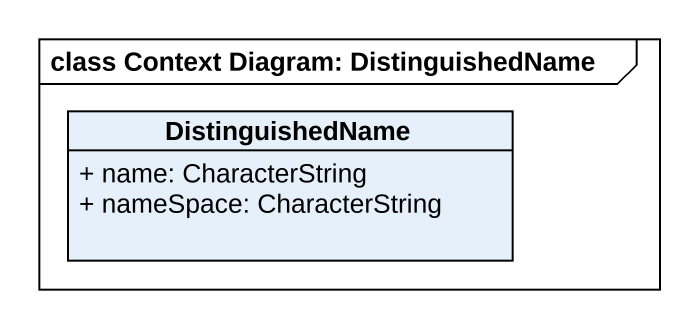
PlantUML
@startuml
mainframe class Context Diagram: DistinguishedName
hide circle
hide empty members
skinparam classAttributeIconSize 0
class DistinguishedName {
  + name: CharacterString
  + nameSpace: CharacterString
}
@enduml
